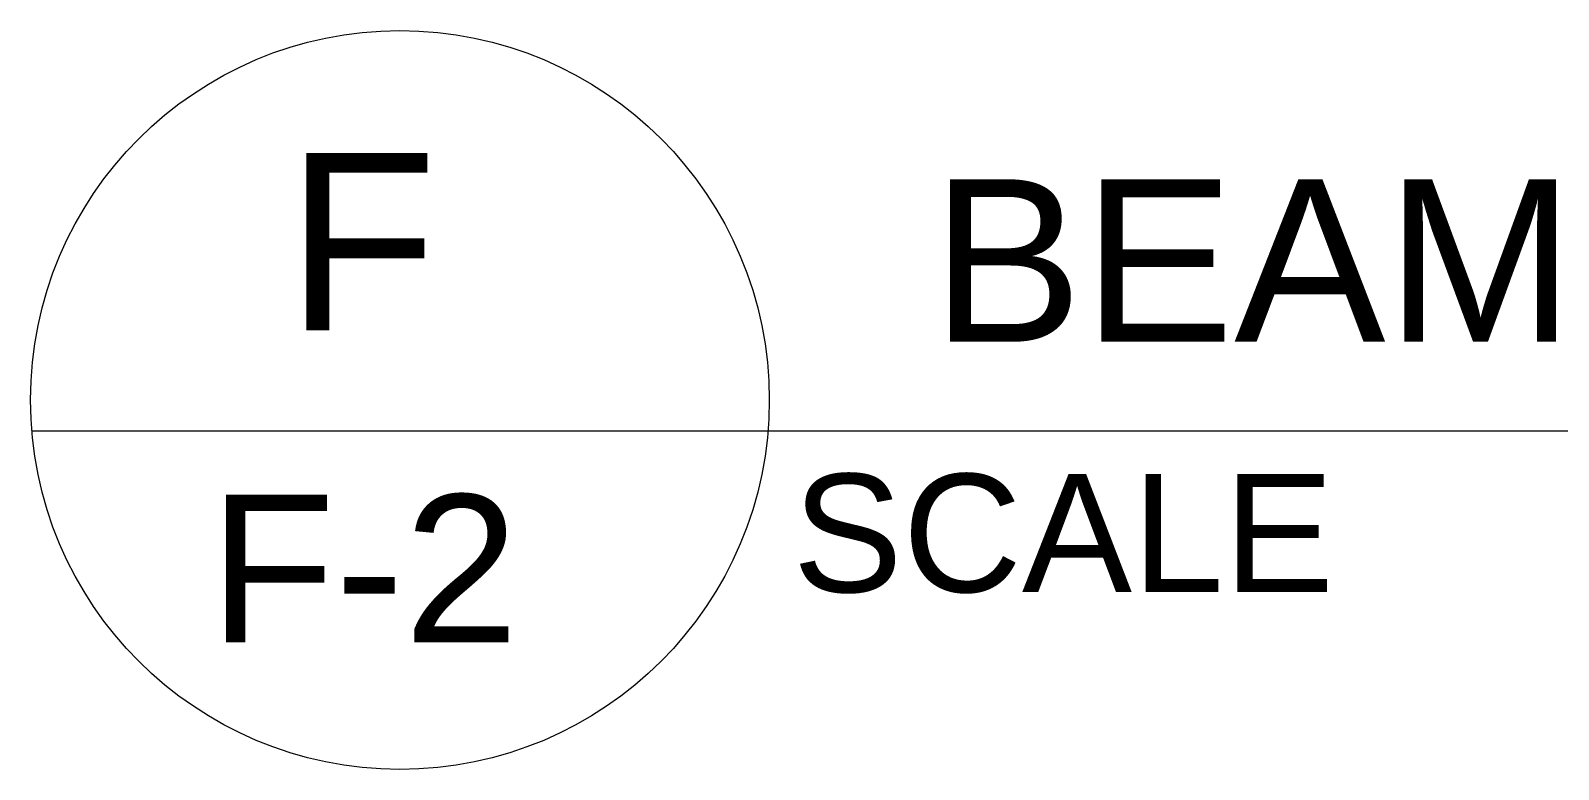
# Model space of a CAD drawing. Header units: millimetres. Extents: x 2391 to 3323, y 1596 to 2537.
# Drawn here: x 2881.69 to 2903.73, y 1943.95 to 1954.6 of the extents above; entities that cross this region are included whole.
import ezdxf

# ---------------------------------------------------------------- set-up
doc = ezdxf.new("R2010")
doc.units = ezdxf.units.MM
doc.layers.add('LETTERS', color=150, linetype='Continuous')
doc.layers.add('TEXT', color=130, linetype='Continuous')
doc.styles.get("Standard").update_dxf_attribs({"font": 'arial.ttf'})

msp = doc.modelspace()

# ---------------------------------------------------------------- linework, layer by layer
at = {"layer": 'LETTERS', "lineweight": 13}
msp.add_line((2881.707, 1948.83), (2986.591, 1948.83), dxfattribs=at)
msp.add_circle((2887.017, 1949.274), 5.328, dxfattribs=at)

# ---------------------------------------------------------------- texts
at = {"layer": 'TEXT'}
for s, height, p in [('F', 2.558, (2885.372, 1950.28)), ('BEAM DESIGN SHORT DIRECTION (2ND TO 5FT FLOOR)', 2.34448, (2894.682, 1950.114)), ('SCALE', 1.7051, (2892.68, 1946.503)), ('F-2', 2.1313, (2884.264, 1945.778))]:
    msp.add_text(s, height=height, dxfattribs=at).set_placement(p)

doc.saveas('drawing.dxf')
